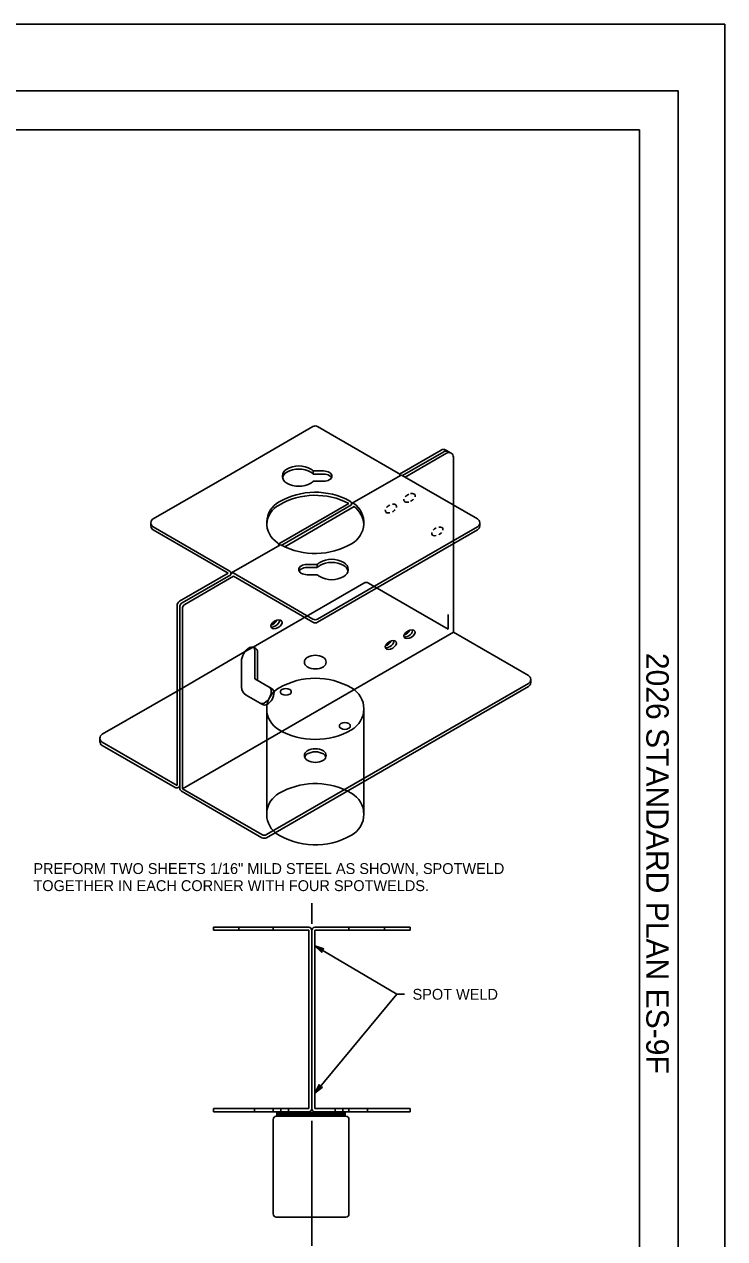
# Model space of a CAD drawing. Extents: x -894 to 866, y -472 to 714.
# Drawn here: x 414 to 866, y -70 to 714 of the extents above; entities that cross this region are included whole.
import ezdxf

# ---------------------------------------------------------------- set-up
doc = ezdxf.new("R2010")
doc.units = 0
for name, color, linetype in [('border_PLOTTING-ELEMENTS', 7, 'Continuous'), ('border_rw_22x34_Cut_Lines', 7, 'Continuous'), ('border_SHEET', 7, 'Continuous'), ('border_WITHIN-BORDER-anno', 7, 'Continuous'), ('es_DETAIL', 7, 'Continuous'), ('es_DETAIL-anno', 7, 'Continuous')]:
    doc.layers.add(name, color=color, linetype=linetype)

msp = doc.modelspace()

# ---------------------------------------------------------------- linework, layer by layer
at = {"layer": 'border_PLOTTING-ELEMENTS'}
for points in [[(-894.04, -472.44), (865.96, -472.44), (865.96, 713.56), (-894.04, 713.56)], [(-864.04, 670.56), (835.96, 670.56), (835.96, -429.44), (-864.04, -429.44)]]:
    msp.add_lwpolyline(points, close=True, dxfattribs=at)
at = {"layer": 'border_rw_22x34_Cut_Lines'}
msp.add_lwpolyline([(-864.04, 670.56), (835.96, 670.56), (835.96, -429.44), (-864.04, -429.44)], close=True, dxfattribs=at)
at = {"layer": 'border_SHEET'}
for p, q in [((-814.04, 645.56), (810.96, 645.56)), ((810.96, 645.56), (810.96, -404.44))]:
    msp.add_line(p, q, dxfattribs=at)
at = {"layer": 'es_DETAIL'}
for p, q in [((547.12, 423.43), (600.18, 454.07)), ((603.18, 454.07), (655.23, 424.01)), ((655.97, 423.28), (682.91, 438.84)), ((685.91, 438.84), (689.38, 436.84)), ((657.97, 422.43), (684.64, 437.84)), ((659.7, 421.43), (686.38, 436.84)), ((690.88, 403.43), (690.88, 434.24)), ((497.06, 394.53), (547.12, 423.43)), ((600.4, 425.39), (607.02, 425.39)), ((600.4, 425.39), (600.4, 423.39)), ((600.4, 423.39), (607.02, 423.39)), ((600.4, 418.75), (607.02, 418.75)), ((625.51, 404.54), (656.73, 422.57)), ((657.73, 422.57), (706.29, 394.53)), ((578.04, 378.29), (623.28, 404.41)), ((580.05, 377.47), (625.05, 403.45)), ((581.94, 376.54), (626.71, 402.39)), ((625.05, 403.45), (625.05, 404.27)), ((690.88, 378.43), (690.88, 403.43)), ((495.56, 391.93), (495.56, 389.93)), ((601.68, 391.93), (601.68, 391.93)), ((707.79, 391.93), (707.79, 389.93)), ((497.06, 389.34), (546.12, 361.01)), ((497.06, 387.34), (545.38, 359.43)), ((603.18, 327.8), (706.29, 387.34)), ((656.23, 360.43), (706.29, 389.34)), ((547.65, 359.59), (578.85, 377.6)), ((690.88, 321.43), (690.88, 378.43)), ((602.95, 365.12), (596.34, 365.12)), ((602.95, 363.12), (596.34, 363.12)), ((602.95, 365.12), (602.95, 363.12)), ((603.18, 329.8), (656.23, 360.43)), ((513.97, 341.3), (545.38, 359.43)), ((515.71, 340.3), (547.12, 358.43)), ((517.44, 339.3), (548.85, 357.43)), ((547.12, 358.43), (547.12, 359.28)), ((547.12, 358.7), (547.12, 358.43)), ((548.62, 359.57), (600.18, 329.8)), ((548.85, 357.43), (600.18, 327.8)), ((561.53, 311.76), (633.08, 353.07)), ((602.95, 358.48), (596.34, 358.48)), ((636.08, 353.07), (687.41, 323.43)), ((512.47, 222.43), (512.47, 338.7)), ((514.21, 220.59), (514.21, 337.7)), ((515.94, 220.43), (515.94, 336.7)), ((687.41, 323.43), (687.41, 332.7)), ((515.94, 220.43), (690.88, 321.43)), ((690.88, 321.43), (739.2, 293.53)), ((512.47, 283.43), (556.08, 308.61)), ((556.08, 308.61), (561.53, 311.76)), ((562.7, 291.36), (562.7, 309.43)), ((564.44, 290.36), (564.44, 308.43)), ((554.04, 285.97), (554.04, 302.43)), ((562.7, 291.36), (573.5, 285.13)), ((740.7, 290.93), (740.7, 288.93)), ((464.15, 255.53), (512.47, 283.43)), ((570.27, 190.8), (739.2, 288.34)), ((570.27, 188.8), (739.2, 286.34)), ((557.04, 280.77), (567.5, 274.74)), ((570.31, 271.93), (570.31, 203.93)), ((633.04, 271.93), (633.04, 225.04)), ((462.65, 252.93), (462.65, 250.93)), ((464.15, 250.34), (512.47, 222.43)), ((464.15, 248.34), (511.21, 221.17)), ((515.94, 220.43), (567.27, 190.8)), ((633.04, 225.04), (633.04, 203.93)), ((515.21, 218.86), (567.27, 188.8)), ((535.9, 131.04), (597.4, 131.04)), ((535.9, 131.04), (535.9, 129.04)), ((535.9, 129.04), (597.4, 129.04)), ((552.37, 131.04), (552.37, 129.04)), ((574.52, 131.04), (574.52, 129.04)), ((597.4, 129.04), (597.4, 14.04)), ((599.4, 129.04), (599.4, 14.04)), ((601.4, 131.04), (662.9, 131.04)), ((601.4, 129.04), (662.9, 129.04)), ((601.4, 129.04), (601.4, 14.04)), ((623.39, 131.04), (623.39, 129.04)), ((646.44, 131.04), (646.44, 129.04)), ((662.9, 131.04), (662.9, 129.04)), ((535.9, 14.04), (597.4, 14.04)), ((535.9, 14.04), (535.9, 12.04)), ((535.9, 12.04), (597.4, 12.04)), ((562.52, 14.04), (562.52, 12.04)), ((574.52, 14.04), (574.52, 12.04)), ((576.52, 11.44), (621.39, 11.44)), ((576.52, 11.14), (621.39, 11.14)), ((576.52, 10.84), (621.39, 10.84)), ((576.52, 10.54), (621.39, 10.54)), ((576.52, 10.24), (621.39, 10.24)), ((576.52, 9.94), (621.39, 9.94)), ((576.52, 9.64), (621.39, 9.64)), ((576.52, 9.34), (621.39, 9.34)), ((576.52, 9.04), (621.39, 9.04)), ((579.4, 14.04), (579.4, 12.04)), ((584.4, 14.04), (584.4, 12.04)), ((601.4, 14.04), (662.9, 14.04)), ((601.4, 12.04), (662.9, 12.04)), ((614.4, 14.04), (614.4, 12.04)), ((619.4, 14.04), (619.4, 12.04)), ((623.39, 14.04), (623.39, 12.04)), ((635.39, 14.04), (635.39, 12.04)), ((662.9, 14.04), (662.9, 12.04)), ((574.52, 7.04), (574.52, -53.96)), ((623.39, 7.04), (623.39, -53.96)), ((576.52, -55.96), (621.39, -55.96))]:
    msp.add_line(p, q, dxfattribs=at)
for centre, radius, start, end in [((601.68, 451.47), 3, 60.00004, 120), ((684.41, 436.24), 3, 59.99993, 120.00013), ((686.14, 435.24), 3, 59.99958, 120.00001), ((687.88, 434.24), 3, 0, 120.00001), ((585.44, 422.07), 5, 115.87967, 244.12034), ((585.44, 420.07), 5, 115.87967, 168.62151), ((591.05, 413.07), 15.59, 60.00009, 120.00023), ((591.05, 411.07), 15.59, 60.00009, 120.00023), ((596.66, 422.07), 5, 41.62907, 64.12033), ((596.66, 420.07), 5, 41.62907, 64.12033), ((607.02, 417.53), 7.86, 60.00068, 90.00099), ((607.02, 415.53), 7.86, 60.00068, 90.00099), ((609.84, 422.07), 2.52, 295.8904, 64.1096), ((654.23, 422.28), 2, 0, 60), ((591.05, 431.07), 15.59, 240.00041, 300.00023), ((596.66, 422.07), 5, 295.87957, 318.37084), ((607.02, 426.61), 7.86, 269.99936, 299.998), ((609.84, 420.07), 2.52, 23.40334, 64.1096), ((657.23, 421.7), 1, 60.00073, 120.23682), ((601.68, 364.93), 46.76, 61.41454, 120.00064), ((601.68, 362.93), 46.76, 62.48208, 120.00064), ((585.71, 391.93), 15.4, 118.78691, 236.95445), ((585.71, 389.93), 15.4, 118.78691, 175.50474), ((623.05, 404.27), 2, 0, 60), ((626, 403.73), 0.95, 54.21068, 176.11808), ((617.64, 391.93), 15.4, 298.78776, 54.64101), ((617.64, 389.93), 15.4, 3.71334, 53.93992), ((498.56, 391.93), 3, 120, 240.00004), ((704.79, 391.93), 3, 300, 59.99998), ((498.56, 389.93), 3, 179.99984, 240.00002), ((704.79, 389.93), 3, 299.99973, 359.99998), ((576.31, 377.29), 2, 0, 60), ((579.33, 376.72), 1, 60.00073, 120.23682), ((601.68, 418.93), 46.76, 242.1457, 300.00064), ((612.3, 352.8), 15.59, 59.99977, 119.99991), ((545.12, 359.28), 2, 0, 60), ((593.51, 361.8), 2.52, 115.8904, 244.1096), ((593.51, 359.8), 2.52, 115.8904, 156.65171), ((596.33, 357.26), 7.86, 89.99901, 119.99932), ((596.33, 355.26), 7.86, 89.99901, 119.99932), ((606.69, 361.8), 5, 115.87967, 138.37093), ((606.69, 359.8), 5, 115.87967, 138.37093), ((612.3, 350.8), 15.59, 59.99977, 119.99991), ((617.91, 361.8), 5, 295.87966, 64.12033), ((617.91, 359.8), 5, 11.54709, 64.12033), ((548.12, 358.7), 1, 60, 180), ((596.33, 366.34), 7.86, 240.002, 270.00064), ((606.69, 361.8), 5, 221.62916, 244.12043), ((612.3, 370.8), 15.59, 239.99977, 299.99959), ((634.58, 350.47), 3, 59.99997, 120.00003), ((515.47, 338.7), 3, 119.9999, 180), ((517.21, 337.7), 3, 119.99998, 180), ((518.94, 336.7), 3, 119.99998, 180), ((601.68, 332.4), 3, 239.99998, 300), ((601.68, 330.4), 3, 239.99998, 299.99999), ((564.44, 302.43), 10.39, 120.00023, 180), ((560.86, 308.24), 3.58, 3.0513, 116.94916), ((559.13, 309.24), 3.58, 3.0513, 43.58255), ((601.68, 296.07), 10.39, 59.99937, 119.99948), ((598.07, 302.07), 3.4, 117.97525, 242.02475), ((601.68, 308.07), 10.39, 239.99937, 299.99948), ((605.28, 302.07), 3.4, 297.97525, 62.02475), ((601.68, 244.93), 46.76, 59.99991, 120.00047), ((737.7, 290.93), 3, 300.00001, 60.00006), ((560.04, 285.97), 6, 180, 239.99987), ((564.15, 283.6), 9.14, 300.0001, 359.99987), ((585.71, 271.93), 15.4, 118.78691, 241.17598), ((565.89, 282.6), 9.14, 300.0001, 359.99987), ((570.15, 283.43), 3.15, 3.0513, 59.09547), ((571.88, 282.43), 3.15, 3.0513, 59.09547), ((580.84, 282.91), 1.7, 117.97525, 242.02475), ((582.64, 279.91), 5.2, 59.99937, 119.99948), ((584.44, 282.91), 1.7, 297.97525, 62.02475), ((617.64, 271.93), 15.4, 298.78776, 61.21327), ((737.7, 288.93), 3, 299.99988, 0.00006), ((567.3, 278.49), 3.15, 240.90438, 296.94916), ((569.03, 277.49), 3.15, 240.90438, 296.94916), ((582.64, 285.91), 5.2, 239.99937, 299.99948), ((618.91, 260.87), 1.7, 117.97525, 242.02475), ((620.71, 257.87), 5.2, 59.99937, 119.99948), ((620.71, 263.87), 5.2, 239.99937, 299.99948), ((622.51, 260.87), 1.7, 297.97525, 62.02475), ((465.65, 252.93), 3, 120.00002, 240.00006), ((465.65, 250.93), 3, 179.99987, 240.00004), ((601.68, 298.93), 46.76, 239.98838, 300.00064), ((598.07, 241.8), 3.4, 117.97525, 242.02475), ((601.68, 235.8), 10.39, 59.99937, 119.99948), ((601.68, 233.8), 10.39, 59.99937, 119.99948), ((605.28, 241.8), 3.4, 297.97525, 62.02475), ((598.07, 239.8), 3.4, 117.97426, 162.93352), ((601.68, 247.8), 10.39, 239.99937, 299.99948), ((605.28, 239.8), 3.4, 17.48346, 62.02425), ((512.21, 222.9), 2, 240, 0), ((516.21, 220.59), 2, 180, 240), ((601.68, 176.93), 46.76, 63.73541, 120.00053), ((585.71, 203.93), 15.4, 118.78686, 230.23788), ((601.68, 176.93), 46.76, 59.99991, 63.70298), ((617.64, 203.93), 15.4, 298.78776, 61.21327), ((568.77, 193.4), 3, 239.99998, 300), ((568.77, 191.4), 3, 240.00004, 300), ((601.68, 230.93), 46.76, 236.40068, 300.00064), ((585.71, 203.93), 15.4, 240.67313, 241.17598), ((597.4, 129.04), 2, 0, 90), ((601.4, 129.04), 2, 90, 180), ((576.52, 7.04), 2, 90, 180), ((597.4, 14.04), 2, 270, 360), ((601.4, 14.04), 2, 180, 270), ((621.39, 7.04), 2, 0, 90), ((576.52, -53.96), 2, 180, 270), ((621.39, -53.96), 2, 270, 360)]:
    msp.add_arc(centre, radius, start, end, dxfattribs=at)
for centre, start_param, end_param in [((662.48, 408.04), 1.377133, 2.116167), ((662.48, 408.04), 5.737753, 7.336651), ((650.48, 401.11), 2.606787, 4.208615), ((650.48, 401.11), 1.431182, 2.134359), ((650.48, 401.11), 5.719511, 7.267092), ((650.48, 401.11), 4.655809, 5.247087), ((662.48, 408.04), 2.641976, 4.262541), ((662.48, 408.04), 4.586356, 5.212074), ((680.48, 386.43), 2.611473, 4.159633), ((680.48, 386.43), 1.480028, 2.058245), ((680.48, 386.43), 5.795563, 7.295798), ((680.48, 386.43), 4.627009, 5.242592), ((574.83, 327.43), 3.877661, 6.1973), ((573.1, 328.43), 4.384695, 5.686615), ((660.75, 321.04), 3.871021, 6.193981), ((659.02, 322.04), 4.377484, 5.696488), ((648.75, 314.11), 3.87036, 6.196934), ((647.02, 315.11), 4.379522, 5.691634)]:
    msp.add_ellipse(centre, major_axis=(3.46, 2), ratio=0.57732, start_param=start_param, end_param=end_param, dxfattribs=at)
for centre in [(576.56, 326.43), (662.48, 320.04), (650.48, 313.11)]:
    msp.add_ellipse(centre, major_axis=(3.46, 2), ratio=0.57732, dxfattribs=at)
at = {"layer": 'es_DETAIL-anno'}
for p, q in [((599.4, 146.47), (599.4, 133.31)), ((601.4, 119.04), (654.24, 87.78)), ((605.88, 114.83), (601.4, 119.04)), ((601.4, 119.04), (601.4, 119.04)), ((601.4, 119.04), (607.24, 117.13)), ((605.88, 115.25), (602.59, 118.34)), ((602.6, 118.34), (606.86, 116.94)), ((605.86, 115.68), (603.78, 117.63)), ((603.78, 117.63), (606.53, 116.73)), ((605.89, 116.07), (604.97, 116.93)), ((604.97, 116.93), (606.14, 116.54)), ((607.24, 117.13), (605.88, 116.39)), ((605.88, 116.39), (605.88, 114.83)), ((605.88, 114.83), (605.88, 114.83)), ((607.24, 117.13), (607.24, 117.13)), ((654.24, 87.78), (601.4, 24.04)), ((654.24, 87.78), (659.24, 87.78)), ((601.4, 24.04), (604.21, 29.51)), ((606.26, 27.81), (601.4, 24.04)), ((601.4, 24.04), (601.4, 24.04)), ((605.85, 27.87), (602.28, 25.1)), ((602.29, 25.11), (604.33, 29.1)), ((603.17, 26.17), (604.49, 28.74)), ((605.42, 27.91), (603.17, 26.17)), ((604.05, 27.23), (604.61, 28.33)), ((605.05, 28), (604.05, 27.23)), ((604.21, 29.51), (604.21, 29.51)), ((604.21, 29.51), (604.72, 28.04)), ((604.72, 28.04), (606.26, 27.81)), ((606.26, 27.81), (606.26, 27.81)), ((599.4, 6.15), (599.4, -74.46))]:
    msp.add_line(p, q, dxfattribs=at)
for points in [[(599.4, -11.46), (599.4, 6.15)], [(599.4, -18.46), (599.4, -14.46)], [(599.4, -41.46), (599.4, -21.46)], [(599.4, -48.46), (599.4, -44.46)], [(599.4, -67.09), (599.4, -51.46)]]:
    msp.add_lwpolyline(points, dxfattribs=at)

# ---------------------------------------------------------------- texts
at = {"layer": 'border_WITHIN-BORDER-anno'}
msp.add_text('2026 STANDARD PLAN ES-9F', height=14.5, rotation=270, dxfattribs=at).set_placement((815.33, 308.04))
at = {"layer": 'es_DETAIL-anno'}
for s, p in [('PREFORM TWO SHEETS 1/16" MILD STEEL AS SHOWN, SPOTWELD', (419.74, 165.38)), ('TOGETHER IN EACH CORNER WITH FOUR SPOTWELDS.', (419.74, 154.35)), ('SPOT WELD', (664.46, 84.28))]:
    msp.add_text(s, height=7, dxfattribs=at).set_placement(p)

doc.saveas('drawing.dxf')
